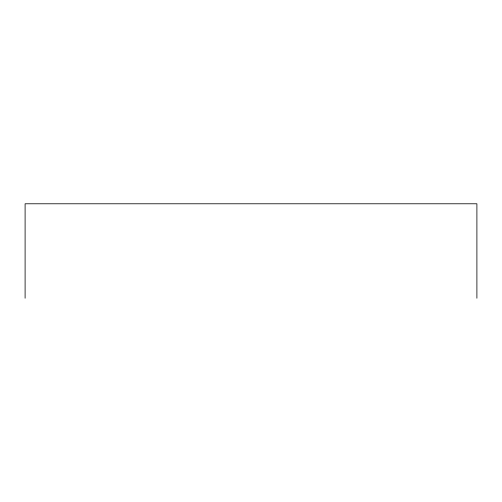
<?xml version="1.0" encoding="UTF-8"?>
<svg xmlns="http://www.w3.org/2000/svg" width="502" height="502" viewBox="0 0 502 502"><rect width="100%" height="100%" fill="white"/><g stroke="black" fill="none" stroke-linecap="round" stroke-linejoin="round"><path stroke-width="0.75" d="M476.9 298.219L476.9 203.781L25.1 203.781L25.1 298.219"/></g></svg>
